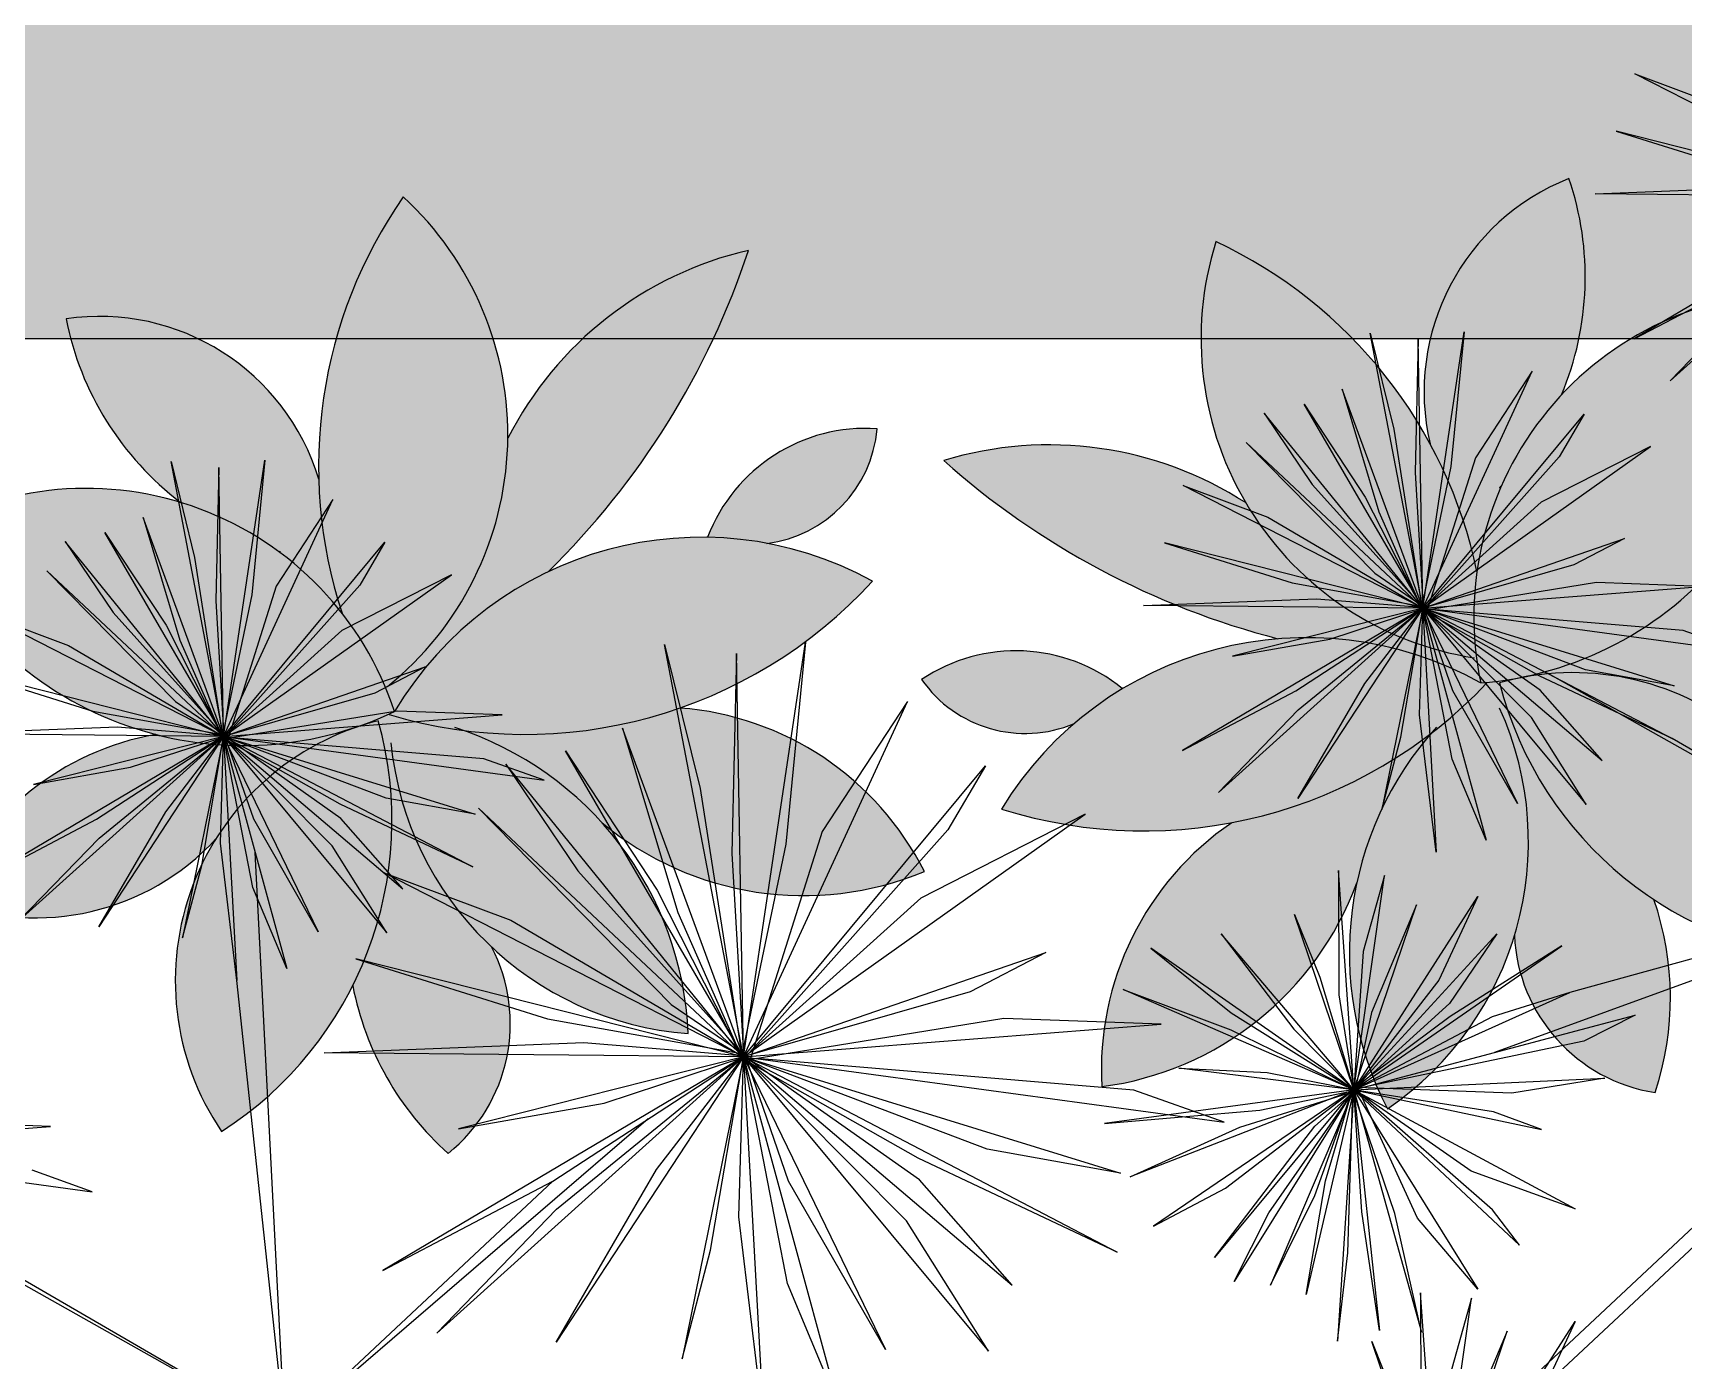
# Model space of a CAD drawing. Header units: inches. Extents: x 1559 to 2285, y -669 to 464.
# Drawn here: x 1819.07 to 1829.88, y 266.94 to 275.63 of the extents above; entities that cross this region are included whole.
import ezdxf

# ---------------------------------------------------------------- set-up
doc = ezdxf.new("R2010")
doc.units = ezdxf.units.IN
doc.header["$MEASUREMENT"] = 0

msp = doc.modelspace()

# ---------------------------------------------------------------- hatches: boundary and pattern name
at = {"true_color": 0x636466}
h = msp.add_hatch(dxfattribs=at)
h.set_pattern_fill('GRAVEL', color=251, scale=15)
h.set_pattern_definition([(228.012788, (-1644.2241, -1828.9148), (-120, -135), [2.01804, -199.78632]), (184.96974, (-1645.5741, -1830.4148), (180, 15), [3.46302, -342.83887]), (132.510447, (-1649.0241, -1830.7148), (150, -165), [2.44182, -241.74049]), (267.273689, (-1654.8741, -1834.4648), (15, 300), [3.15357, -312.20337]), (292.833654, (-1655.0241, -1837.6148), (-75, 180), [3.092325, -306.140597]), (357.273689, (-1653.8241, -1840.4648), (-300, 15), [3.15357, -312.20337]), (37.69424, (-1650.6741, -1840.6148), (-195, -150), [4.170435, -412.87273]), (72.255328, (-1647.3741, -1838.0648), (105, 330), [3.93732, -389.794822]), (121.429566, (-1646.1741, -1834.3148), (-120, 195), [3.16425, -313.261097]), (175.236358, (-1647.8241, -1831.6148), (165, -15), [3.61248, -177.01144]), (222.397438, (-1651.4241, -1831.3148), (-180, -165), [4.67172, -462.500625]), (138.814075, (-1640.0241, -1834.6148), (-105, 90), [1.594515, -157.85767]), (171.469234, (-1641.2241, -1833.5648), (195, -30), [3.033555, -300.32267]), (225, (-1644.224, -1833.115), (-2e-15, -15), [2.121315, -19.09189]), (203.19859, (-1645.2741, -1831.3148), (75, 30), [1.14237, -113.094227]), (291.80141, (-1646.324, -1831.7648), (-15, 45), [1.615545, -79.161927]), (30.963757, (-1645.724, -1833.2648), (45, 30), [2.623935, -84.840343]), (161.56505, (-1643.474, -1831.915), (30, -15), [1.897365, -45.5368]), (16.38954, (-1655.0241, -1831.7648), (150, 45), [2.658, -263.142677]), (70.346176, (-1652.4741, -1831.0148), (-60, -165), [2.229915, -220.761116]), (293.19859, (-1643.4741, -1828.9148), (-30, 75), [2.284725, -111.95187]), (343.61046, (-1642.5741, -1831.0148), (-150, 45), [2.658, -263.142677]), (339.443955, (-1655.0241, -1841.0648), (-75, 30), [2.5632, -125.596856]), (294.77514, (-1652.6241, -1841.9648), (-75, 165), [2.14767, -212.619646]), (66.80141, (-1643.3241, -1843.9148), (30, 75), [2.284725, -111.95187]), (17.354025, (-1642.4241, -1841.8148), (-195, -60), [2.514465, -248.931354]), (69.443955, (-1650.6741, -1843.9148), (-30, -75), [1.2816, -126.878456]), (101.30993, (-1644.224, -1843.9148), (-15, 60), [0.76485, -75.720443]), (165.96376, (-1644.374, -1843.1648), (45, -15), [3.092325, -58.75426]), (186.009006, (-1647.3741, -1842.4148), (150, 15), [2.86575, -283.708848]), (303.69007, (-1645.724, -1834.615), (-15, 30), [2.16333, -51.91994]), (353.157227, (-1644.5241, -1836.4148), (255, -30), [3.77691, -373.91344]), (60.945396, (-1640.7741, -1836.8648), (-60, -105), [1.54434, -152.89011]), (90, (-1640.024, -1835.515), (-15, 15), [0.9, -14.1]), (120.256437, (-1647.6741, -1841.9648), (60, -105), [2.08386, -206.3028]), (48.012788, (-1648.7241, -1840.1648), (120, 135), [4.03608, -197.76828]), (0, (-1646.024, -1837.165), (15, 15), [3.9, -11.1]), (325.304846, (-1642.1241, -1837.1648), (150, -105), [2.37171, -234.799115]), (254.054604, (-1640.1741, -1838.5148), (-15, -60), [2.18403, -107.01762]), (207.645975, (-1640.7741, -1840.6148), (-285, -150), [3.555975, -352.042113]), (175.426079, (-1643.9241, -1842.2648), (-195, 15), [3.761985, -372.4361])])
h.paths.add_polyline_path([(1814.363, 395.63), (1678.363, 395.63), (1678.363, 259.63), (1814.363, 259.63), (1814.363, 277.63), (1874.363, 277.63), (1874.363, 255.63), (1874.944, 255.63), (1874.944, 313.49), (1998.944, 313.49), (1998.944, 283.49), (2032.218, 283.49, -0.125718), (2052.363, 288.636), (2052.363, 249.63), (2058.363, 249.63), (2058.363, 255.63), (2106.363, 255.63), (2106.363, 277.63), (2102.363, 277.63), (2102.363, 268.587), (2102.363, 259.63), (2062.363, 259.63), (2062.363, 273.63), (2102.363, 273.63), (2102.363, 395.63)])
h.paths.add_polyline_path([(2188.954, 378.242), (2221.69, 378.242), (2221.69, 393.22), (2188.954, 393.22)], flags=9)
h.paths.add_polyline_path([(2156.248, 397.231), (2284.658, 397.231), (2284.658, 417.838), (2156.248, 417.838)], flags=9)
at = {"true_color": 0x000000}
h = msp.add_hatch(color=18, dxfattribs=at)
h.dxf.hatch_style = 1
h.paths.add_polyline_path([(1678.363, 395.63), (1814.363, 395.63), (2102.363, 395.63), (2102.363, 277.63), (2106.363, 277.63), (2106.363, 399.63), (1814.363, 399.63), (1674.363, 399.63), (1674.363, 259.63), (1674.363, 255.63), (1874.363, 255.63), (1874.363, 277.63), (1814.363, 277.63), (1814.363, 259.63), (1678.363, 259.63)])
h.paths.add_polyline_path([(1818.363, 273.63), (1870.363, 273.63), (1870.363, 259.63), (1818.363, 259.63)], flags=16)
h = msp.add_hatch(color=18, dxfattribs=at)
h.dxf.hatch_style = 1
h.paths.add_polyline_path([(2106.363, 277.63), (2058.363, 277.63), (2058.363, 255.63), (2106.363, 255.63)])
h.paths.add_polyline_path([(2102.363, 273.63), (2102.363, 259.63), (2062.363, 259.63), (2062.363, 273.63)], flags=16)
h.paths.add_polyline_path([(1814.363, 273.63), (1814.363, 255.63), (1874.363, 255.63), (1874.363, 277.63), (1818.363, 277.63), (1818.363, 273.63)])
h.paths.add_polyline_path([(1814.363, 273.63), (1814.363, 259.63), (1870.363, 259.63), (1870.363, 273.63)])
h = msp.add_hatch(color=18, dxfattribs=at)
h.dxf.hatch_style = 1
h.paths.add_polyline_path([(1874.363, 277.63), (1814.363, 277.63), (1814.363, 255.63), (1874.363, 255.63)])
h.paths.add_polyline_path([(1818.363, 273.63), (1870.363, 273.63), (1870.363, 259.63), (1818.363, 259.63)], flags=16)
at = {"true_color": 0x136734}
h = msp.add_hatch(color=116, dxfattribs=at)
h.dxf.hatch_style = 1
h.paths.add_polyline_path([(1823.753, 274.208, 0.221173), (1822.178, 272.979, -0.225985), (1821.379, 271.346, -0.019444), (1821.437, 271.191, -0.148431), (1822.441, 272.105, 0.119103)])
h.paths.add_polyline_path([(1821.493, 274.559, 0.235627), (1821.093, 271.835, -0.066909), (1821.379, 271.346, 0.461075)])
h.paths.add_polyline_path([(1819.286, 273.761, 0.183321), (1820.036, 272.559, -0.154343), (1821.093, 271.835, -0.072502), (1820.941, 272.711, 0.371194)])
h.paths.add_polyline_path([(1818.335, 272.354, 0.424352), (1821.437, 271.191, 0.019444), (1821.379, 271.346, 0.455475)])
h.paths.add_polyline_path([(1820.267, 270.356, -0.17311), (1821.189, 271.091, -0.145969), (1819.874, 271.041, 0.255984), (1818.509, 269.948, 0.307913)])
h.paths.add_polyline_path([(1821.33, 271.129, 0.521307), (1820.304, 268.442, 0.329874)])
h.paths.add_polyline_path([(1822.071, 269.65, 0.170874), (1823.359, 269.083, 0.306661), (1821.886, 271.067, -0.040666), (1821.396, 271.172, -0.008247), (1821.326, 271.142, -0.18769), (1821.163, 269.397, 0.163365), (1821.787, 268.298, 0.356371)])
h.paths.add_polyline_path([(1824.565, 272.044, 0.403241), (1821.437, 271.191, -0.004913), (1821.396, 271.172, 0.040666), (1821.886, 271.067, 0.244571)])
h.paths.add_polyline_path([(1823.304, 271.214, -0.116948), (1821.886, 271.067, -0.125544), (1822.793, 270.463, 0.278511), (1824.904, 270.143, 0.263173)])
h.paths.add_polyline_path([(1824.595, 273.041, 0.329183), (1823.486, 272.331, -0.041736), (1823.873, 272.291, 0.353816)])
h.paths.add_polyline_path([(1827.009, 272.555, 0.221173), (1825.031, 272.832, 0.119103), (1827.219, 271.667, -0.148431), (1828.545, 271.378, -0.019444), (1828.518, 271.541, -0.225985)])
h.paths.add_polyline_path([(1828.59, 271.382, -0.004913), (1828.545, 271.378, 0.148431), (1827.219, 271.667, 0.24042), (1825.409, 270.552, 0.288103)])
h.paths.add_polyline_path([(1827.734, 270.069, -0.125544), (1828.218, 271.045, -0.116948), (1826.917, 270.463, 0.263173), (1826.067, 268.737, 0.278511)])
h.paths.add_polyline_path([(1828.666, 271.39, -0.008247), (1828.59, 271.382, -0.040666), (1828.218, 271.045, 0.306661), (1827.935, 268.59, 0.170874), (1828.767, 269.726, 0.356371), (1829.688, 268.697, 0.163365), (1829.679, 269.96, -0.18769)])
h.paths.add_polyline_path([(1828.669, 271.378, 0.186272), (1829.679, 269.96, 0.135289), (1830.901, 269.564, 0.521307)])
h.paths.add_polyline_path([(1831.702, 271.765, 0.255984), (1829.974, 272.029, -0.146055), (1828.81, 271.412, -0.172974), (1829.976, 271.239, 0.307913)])
h.paths.add_polyline_path([(1830.65, 273.936, 0.479162), (1828.545, 271.378, 0.004913), (1828.59, 271.382, 0.418566)])
h.paths.add_polyline_path([(1829.123, 274.678, 0.371194), (1828.215, 272.942, -0.072502), (1828.521, 272.107, -0.154343), (1829.074, 273.263, 0.183321)])
h.paths.add_polyline_path([(1826.812, 274.266, 0.461075), (1828.518, 271.541, -0.066909), (1828.521, 272.107, 0.072502), (1828.215, 272.942, 0.160384)])
h.paths.add_polyline_path([(1826.201, 271.34, 0.329183), (1824.886, 271.4, 0.353816), (1825.885, 271.112, -0.041736)])
h.paths.add_polyline_path([(1834.3, 271.739, 0.235627), (1831.662, 272.528, 0.461075), (1834.622, 271.274, -0.066909)], flags=16)
h.paths.add_polyline_path([(1834.738, 271.156, -0.019444), (1834.622, 271.274, -0.225985), (1832.805, 271.239, 0.221173), (1831.025, 270.332, 0.119103), (1833.485, 270.632, -0.148431)], flags=16)
h.paths.add_polyline_path([(1834.773, 271.185, -0.004913), (1834.738, 271.156, 0.403241), (1832.643, 268.681, 0.288103)], flags=16)
h.paths.add_polyline_path([(1832.711, 269.413, -0.041736), (1832.84, 269.781, 0.329183), (1831.727, 269.075, 0.353816)], flags=17)
h.paths.add_polyline_path([(1834.824, 269.619, -0.125544), (1834.661, 270.696, -0.116948), (1833.928, 269.473, 0.263173), (1834.223, 267.571, 0.278511)])
h.paths.add_polyline_path([(1835.867, 269.93, 0.356371), (1837.212, 269.616, 0.163365), (1836.48, 270.646, -0.18769), (1834.829, 271.236, -0.008247), (1834.773, 271.185, -0.040666), (1834.661, 270.696, 0.306661), (1835.837, 268.523, 0.170874)], flags=17)
h.paths.add_polyline_path([(1834.839, 271.227, 0.186272), (1836.48, 270.646, 0.135289), (1837.708, 271.021, 0.521307)], flags=16)
h.paths.add_polyline_path([(1837.102, 273.284, 0.255984), (1835.535, 272.509, -0.146055), (1834.935, 271.336, -0.172974), (1835.989, 271.863, 0.307913)], flags=17)
h.paths.add_polyline_path([(1837.102, 273.284, -0.307913), (1835.989, 271.863, -0.296853), (1837.708, 271.021, -0.135289), (1836.48, 270.646, -0.163365), (1837.212, 269.616, -0.356371), (1835.867, 269.93, -0.170874), (1835.837, 268.523, -0.174402), (1834.824, 269.619, -0.278511), (1834.223, 267.571, -0.263173), (1833.928, 269.473, -0.124074), (1832.643, 268.681, -0.079077), (1832.711, 269.413, -0.353816), (1831.727, 269.075, -0.329183), (1832.84, 269.781, -0.115832), (1833.485, 270.632, -0.119103), (1831.025, 270.332, -0.221173), (1832.805, 271.239, -0.212906), (1831.662, 272.528, -0.160384), (1833.57, 272.248, -0.371194), (1833.318, 274.191, -0.183321), (1834.09, 273.003, -0.210482), (1834.994, 274.458, -0.231382), (1835.535, 272.509, -0.255984)])

# ---------------------------------------------------------------- linework, layer by layer
at = {"color": 14, "true_color": 0xa30000}
for p, q in [((1829.555, 275.364), (1830.109, 275.157)), ((1831.124, 274.561), (1829.555, 275.364)), ((1829.432, 274.989), (1830.268, 274.728)), ((1831.124, 274.561), (1829.432, 274.989)), ((1829.295, 274.579), (1830.428, 274.624)), ((1831.124, 274.561), (1829.295, 274.579)), ((1831.124, 274.561), (1829.55, 273.629)), ((1831.124, 274.561), (1829.786, 273.356)), ((1829.55, 273.629), (1830.292, 274.019)), ((1829.786, 273.356), (1830.309, 273.896)), ((1827.823, 273.666), (1827.977, 273.038)), ((1828.167, 271.867), (1827.823, 273.666)), ((1828.137, 273.627), (1828.116, 272.754)), ((1828.167, 271.867), (1828.137, 273.627)), ((1828.167, 271.867), (1828.437, 273.676)), ((1828.437, 273.676), (1828.351, 272.795)), ((1828.167, 271.867), (1828.882, 273.418)), ((1828.882, 273.418), (1828.511, 272.851)), ((1827.64, 273.3), (1827.88, 272.497)), ((1828.167, 271.867), (1827.64, 273.3)), ((1827.39, 273.202), (1827.79, 272.594)), ((1828.167, 271.867), (1827.39, 273.202)), ((1827.129, 273.144), (1827.443, 272.677)), ((1828.167, 271.867), (1827.129, 273.144)), ((1828.167, 271.867), (1829.223, 273.137)), ((1829.223, 273.137), (1829.059, 272.858)), ((1827.977, 273.038), (1828.16, 271.873)), ((1827.01, 272.952), (1827.852, 272.096)), ((1828.167, 271.867), (1827.01, 272.952)), ((1828.167, 271.867), (1829.658, 272.926)), ((1829.059, 272.858), (1828.193, 271.885)), ((1829.658, 272.926), (1828.941, 272.56)), ((1819.974, 272.827), (1820.128, 272.198)), ((1820.317, 271.027), (1819.974, 272.827)), ((1820.287, 272.787), (1820.266, 271.914)), ((1820.317, 271.027), (1820.287, 272.787)), ((1820.317, 271.027), (1820.588, 272.836)), ((1820.588, 272.836), (1820.502, 271.955)), ((1828.116, 272.754), (1828.166, 271.903)), ((1828.351, 272.795), (1828.157, 271.861)), ((1828.511, 272.851), (1828.191, 271.842)), ((1826.598, 272.67), (1827.152, 272.463)), ((1828.167, 271.867), (1826.598, 272.67)), ((1827.443, 272.677), (1828.161, 271.881)), ((1820.317, 271.027), (1821.033, 272.578)), ((1821.033, 272.578), (1820.662, 272.011)), ((1827.79, 272.594), (1828.149, 271.889)), ((1828.941, 272.56), (1828.176, 271.87)), ((1819.79, 272.461), (1820.031, 271.658)), ((1820.317, 271.027), (1819.79, 272.461)), ((1827.152, 272.463), (1828.167, 271.867)), ((1827.88, 272.497), (1828.158, 271.867)), ((1819.54, 272.362), (1819.941, 271.755)), ((1820.317, 271.027), (1819.54, 272.362)), ((1828.167, 271.867), (1829.486, 272.322)), ((1829.486, 272.322), (1829.156, 272.151)), ((1819.28, 272.304), (1819.594, 271.838)), ((1820.317, 271.027), (1819.28, 272.304)), ((1820.317, 271.027), (1821.373, 272.298)), ((1821.373, 272.298), (1821.21, 272.018)), ((1826.475, 272.295), (1827.311, 272.033)), ((1828.167, 271.867), (1826.475, 272.295)), ((1819.161, 272.112), (1820.003, 271.256)), ((1820.317, 271.027), (1819.161, 272.112)), ((1820.128, 272.198), (1820.311, 271.034)), ((1829.156, 272.151), (1828.176, 271.87)), ((1820.317, 271.027), (1821.809, 272.086)), ((1820.662, 272.011), (1820.342, 271.002)), ((1821.21, 272.018), (1820.344, 271.046)), ((1821.809, 272.086), (1821.092, 271.72)), ((1827.311, 272.033), (1828.157, 271.881)), ((1827.852, 272.096), (1828.153, 271.89)), ((1828.167, 271.867), (1829.99, 272.009)), ((1829.303, 272.034), (1828.191, 271.854)), ((1829.99, 272.009), (1829.303, 272.034)), ((1820.266, 271.914), (1820.317, 271.063)), ((1820.502, 271.955), (1820.308, 271.022)), ((1826.338, 271.885), (1827.471, 271.929)), ((1828.167, 271.867), (1826.338, 271.885)), ((1827.471, 271.929), (1828.156, 271.873)), ((1818.749, 271.83), (1819.303, 271.623)), ((1820.317, 271.027), (1818.749, 271.83)), ((1819.594, 271.838), (1820.312, 271.041)), ((1828.167, 271.867), (1826.593, 270.935)), ((1828.167, 271.867), (1826.829, 270.661)), ((1828.167, 271.867), (1826.922, 271.553)), ((1827.335, 271.325), (1828.167, 271.867)), ((1828.167, 271.867), (1827.349, 270.621)), ((1827.352, 271.202), (1828.167, 271.867)), ((1827.559, 271.665), (1828.176, 271.868)), ((1827.788, 271.375), (1828.167, 271.867)), ((1828.167, 271.867), (1827.898, 270.549)), ((1828.023, 271.023), (1828.167, 271.867)), ((1828.146, 271.168), (1828.167, 271.867)), ((1829.231, 271.464), (1828.167, 271.867)), ((1828.878, 271.151), (1828.167, 271.867)), ((1828.358, 270.878), (1828.167, 271.867)), ((1828.167, 271.867), (1829.235, 270.583)), ((1828.167, 271.867), (1829.813, 271.359)), ((1828.167, 271.867), (1828.581, 270.348)), ((1828.167, 271.867), (1829.798, 271.014)), ((1828.167, 271.867), (1829.34, 270.87)), ((1828.167, 271.867), (1828.254, 270.27)), ((1828.167, 271.867), (1828.787, 270.589)), ((1828.167, 271.867), (1830.264, 271.581)), ((1828.364, 271.325), (1828.176, 271.87)), ((1828.934, 271.33), (1828.178, 271.863)), ((1828.929, 271.425), (1828.184, 271.846)), ((1829.87, 271.722), (1828.223, 271.859)), ((1819.941, 271.755), (1820.3, 271.049)), ((1821.092, 271.72), (1820.326, 271.03)), ((1830.264, 271.581), (1829.87, 271.722)), ((1819.303, 271.623), (1820.317, 271.027)), ((1820.031, 271.658), (1820.309, 271.027)), ((1823.204, 271.63), (1823.436, 270.687)), ((1823.72, 268.931), (1823.204, 271.63)), ((1823.675, 271.571), (1823.644, 270.261)), ((1823.72, 268.931), (1823.675, 271.571)), ((1823.72, 268.931), (1824.126, 271.644)), ((1824.126, 271.644), (1823.997, 270.323)), ((1826.922, 271.553), (1827.559, 271.665)), ((1818.626, 271.455), (1819.462, 271.194)), ((1820.317, 271.027), (1818.626, 271.455)), ((1820.317, 271.027), (1821.637, 271.483)), ((1821.637, 271.483), (1821.307, 271.311)), ((1829.813, 271.359), (1829.231, 271.464)), ((1827.349, 270.621), (1827.788, 271.375)), ((1829.798, 271.014), (1828.929, 271.425)), ((1831.526, 270.011), (1828.982, 271.441)), ((1820.003, 271.256), (1820.304, 271.051)), ((1821.307, 271.311), (1820.326, 271.03)), ((1823.72, 268.931), (1824.793, 271.257)), ((1824.793, 271.257), (1824.236, 270.406)), ((1826.593, 270.935), (1827.335, 271.325)), ((1828.787, 270.589), (1828.364, 271.325)), ((1829.34, 270.87), (1828.934, 271.33)), ((1819.462, 271.194), (1820.308, 271.041)), ((1820.317, 271.027), (1822.141, 271.169)), ((1821.454, 271.194), (1820.342, 271.014)), ((1822.141, 271.169), (1821.454, 271.194)), ((1826.829, 270.661), (1827.352, 271.202)), ((1828.254, 270.27), (1828.146, 271.168)), ((1829.235, 270.583), (1828.878, 271.151)), ((1818.488, 271.045), (1819.622, 271.09)), ((1820.317, 271.027), (1818.488, 271.045)), ((1820.317, 271.027), (1818.744, 270.095)), ((1820.317, 271.027), (1818.979, 269.822)), ((1820.317, 271.027), (1819.073, 270.713)), ((1819.486, 270.485), (1820.317, 271.027)), ((1820.317, 271.027), (1819.5, 269.781)), ((1819.502, 270.362), (1820.317, 271.027)), ((1819.622, 271.09), (1820.306, 271.034)), ((1819.709, 270.826), (1820.327, 271.028)), ((1819.939, 270.535), (1820.317, 271.027)), ((1820.317, 271.027), (1820.049, 269.709)), ((1820.174, 270.183), (1820.317, 271.027)), ((1820.297, 270.328), (1820.317, 271.027)), ((1821.382, 270.624), (1820.317, 271.027)), ((1821.029, 270.312), (1820.317, 271.027)), ((1820.509, 270.038), (1820.317, 271.027)), ((1820.317, 271.027), (1821.386, 269.743)), ((1820.317, 271.027), (1821.964, 270.519)), ((1820.317, 271.027), (1820.732, 269.508)), ((1820.317, 271.027), (1821.949, 270.174)), ((1820.317, 271.027), (1821.491, 270.031)), ((1820.317, 271.027), (1820.405, 269.43)), ((1820.317, 271.027), (1820.937, 269.749)), ((1820.317, 271.027), (1822.415, 270.741)), ((1820.515, 270.485), (1820.326, 271.03)), ((1821.085, 270.49), (1820.329, 271.024)), ((1822.021, 270.882), (1820.374, 271.019)), ((1822.929, 271.081), (1823.29, 269.876)), ((1823.72, 268.931), (1822.929, 271.081)), ((1827.898, 270.549), (1828.023, 271.023)), ((1821.08, 270.585), (1820.335, 271.006)), ((1822.555, 270.933), (1823.155, 270.022)), ((1823.72, 268.931), (1822.555, 270.933)), ((1831.526, 270.011), (1829.798, 271.014)), ((1819.073, 270.713), (1819.709, 270.826)), ((1822.415, 270.741), (1822.021, 270.882)), ((1822.164, 270.846), (1822.635, 270.147)), ((1823.72, 268.931), (1822.164, 270.846)), ((1823.72, 268.931), (1825.304, 270.836)), ((1825.304, 270.836), (1825.058, 270.417)), ((1828.581, 270.348), (1828.358, 270.878)), ((1821.964, 270.519), (1821.382, 270.624)), ((1823.436, 270.687), (1823.71, 268.94)), ((1818.744, 270.095), (1819.486, 270.485)), ((1819.5, 269.781), (1819.939, 270.535)), ((1820.937, 269.749), (1820.515, 270.485)), ((1821.949, 270.174), (1821.08, 270.585)), ((1821.491, 270.031), (1821.085, 270.49)), ((1821.985, 270.558), (1823.248, 269.274)), ((1823.72, 268.931), (1821.985, 270.558)), ((1823.72, 268.931), (1825.957, 270.519)), ((1825.957, 270.519), (1824.881, 269.97)), ((1824.236, 270.406), (1823.757, 268.893)), ((1825.058, 270.417), (1823.759, 268.959)), ((1818.979, 269.822), (1819.502, 270.362)), ((1820.405, 269.43), (1820.297, 270.328)), ((1820.72, 266.477), (1820.525, 270.268)), ((1821.386, 269.743), (1821.029, 270.312)), ((1823.997, 270.323), (1823.706, 268.922)), ((1820.049, 269.709), (1820.174, 270.183)), ((1823.644, 270.261), (1823.719, 268.985)), ((1821.368, 270.135), (1822.198, 269.824)), ((1823.72, 268.931), (1821.368, 270.135)), ((1822.635, 270.147), (1823.712, 268.952)), ((1827.615, 270.151), (1827.618, 269.337)), ((1827.715, 268.715), (1827.615, 270.151)), ((1827.715, 268.715), (1827.916, 270.118)), ((1827.916, 270.118), (1827.776, 269.62)), ((1820.732, 269.508), (1820.509, 270.038)), ((1823.155, 270.022), (1823.693, 268.963)), ((1824.881, 269.97), (1823.733, 268.935)), ((1827.715, 268.715), (1828.526, 269.98)), ((1828.526, 269.98), (1828.271, 269.433)), ((1831.526, 270.011), (1828.635, 268.959)), ((1831.526, 270.011), (1829.128, 269.352)), ((1823.29, 269.876), (1823.708, 268.931)), ((1827.328, 269.862), (1827.492, 269.453)), ((1827.715, 268.715), (1827.328, 269.862)), ((1827.715, 268.715), (1828.126, 269.925)), ((1828.126, 269.925), (1827.831, 269.221)), ((1822.198, 269.824), (1823.72, 268.931)), ((1826.846, 269.736), (1827.322, 269.112)), ((1827.715, 268.715), (1826.846, 269.736)), ((1827.715, 268.715), (1828.652, 269.735)), ((1828.652, 269.735), (1828.341, 269.28)), ((1823.72, 268.931), (1825.699, 269.614)), ((1825.699, 269.614), (1825.204, 269.357)), ((1826.386, 269.642), (1826.913, 269.218)), ((1827.715, 268.715), (1826.386, 269.642)), ((1827.715, 268.715), (1829.077, 269.658)), ((1827.776, 269.62), (1827.715, 268.715)), ((1829.077, 269.658), (1828.346, 269.194)), ((1821.183, 269.572), (1822.437, 269.18)), ((1823.72, 268.931), (1821.183, 269.572)), ((1820.72, 266.477), (1820.405, 269.43)), ((1827.492, 269.453), (1827.715, 268.715)), ((1828.271, 269.433), (1827.715, 268.715)), ((1825.204, 269.357), (1823.733, 268.935)), ((1826.205, 269.372), (1826.911, 269.107)), ((1827.715, 268.715), (1826.205, 269.372)), ((1827.618, 269.337), (1827.715, 268.715)), ((1827.715, 268.715), (1829.128, 269.352)), ((1831.564, 269.34), (1828.491, 266.464)), ((1829.128, 269.352), (1828.62, 269.193)), ((1823.248, 269.274), (1823.699, 268.966)), ((1826.913, 269.218), (1827.715, 268.715)), ((1827.715, 268.715), (1829.556, 269.204)), ((1828.62, 269.193), (1827.715, 268.715)), ((1827.831, 269.221), (1827.723, 268.713)), ((1828.341, 269.28), (1827.724, 268.719)), ((1828.346, 269.194), (1827.728, 268.735)), ((1831.564, 269.206), (1828.428, 266.277)), ((1829.556, 269.204), (1829.22, 269.034)), ((1822.437, 269.18), (1823.706, 268.952)), ((1823.72, 268.931), (1826.455, 269.144)), ((1825.425, 269.181), (1823.757, 268.911)), ((1826.455, 269.144), (1825.425, 269.181)), ((1826.911, 269.107), (1827.715, 268.715)), ((1827.322, 269.112), (1827.715, 268.715)), ((1820.976, 268.957), (1822.676, 269.024)), ((1822.676, 269.024), (1823.704, 268.94)), ((1829.22, 269.034), (1827.764, 268.728)), ((1823.72, 268.931), (1820.976, 268.957)), ((1823.72, 268.931), (1821.359, 267.533)), ((1823.72, 268.931), (1821.713, 267.123)), ((1823.72, 268.931), (1821.854, 268.46)), ((1822.472, 268.117), (1823.72, 268.931)), ((1823.72, 268.931), (1822.494, 267.062)), ((1822.497, 267.933), (1823.72, 268.931)), ((1822.808, 268.628), (1823.735, 268.932)), ((1823.152, 268.193), (1823.72, 268.931)), ((1823.72, 268.931), (1823.318, 266.953)), ((1823.504, 267.665), (1823.72, 268.931)), ((1823.689, 267.883), (1823.72, 268.931)), ((1825.316, 268.327), (1823.72, 268.931)), ((1824.788, 267.857), (1823.72, 268.931)), ((1824.008, 267.447), (1823.72, 268.931)), ((1823.72, 268.931), (1825.323, 267.005)), ((1823.72, 268.931), (1826.189, 268.169)), ((1823.72, 268.931), (1824.342, 266.652)), ((1823.72, 268.931), (1826.167, 267.652)), ((1823.72, 268.931), (1825.48, 267.436)), ((1823.72, 268.931), (1823.852, 266.535)), ((1823.72, 268.931), (1824.65, 267.014)), ((1823.72, 268.931), (1826.866, 268.502)), ((1824.016, 268.117), (1823.733, 268.935)), ((1824.872, 268.126), (1823.737, 268.925)), ((1824.863, 268.268), (1823.746, 268.9)), ((1826.275, 268.713), (1823.805, 268.919)), ((1826.569, 268.857), (1827.149, 268.827)), ((1827.715, 268.715), (1826.569, 268.857)), ((1827.149, 268.827), (1827.724, 268.715)), ((1827.715, 268.715), (1829.359, 268.791)), ((1829.359, 268.791), (1828.749, 268.692)), ((1827.715, 268.715), (1826.083, 268.495)), ((1827.715, 268.715), (1826.252, 268.145)), ((1826.866, 268.502), (1826.275, 268.713)), ((1827.715, 268.715), (1826.404, 267.823)), ((1827.715, 268.715), (1826.803, 267.617)), ((1826.875, 268.07), (1827.715, 268.715)), ((1827.715, 268.715), (1826.931, 267.459)), ((1826.969, 268.471), (1827.708, 268.701)), ((1827.1, 268.582), (1827.706, 268.708)), ((1827.159, 267.91), (1827.712, 268.702)), ((1827.715, 268.715), (1827.169, 267.436)), ((1827.715, 268.715), (1827.404, 267.376)), ((1827.459, 268.023), (1827.701, 268.693)), ((1827.459, 268.476), (1827.705, 268.692)), ((1827.529, 268.12), (1827.707, 268.714)), ((1827.715, 268.715), (1827.608, 267.07)), ((1827.676, 267.648), (1827.709, 268.708)), ((1827.983, 267.906), (1827.706, 268.719)), ((1827.715, 268.715), (1827.884, 267.139)), ((1827.715, 268.715), (1829.165, 267.935)), ((1827.715, 268.715), (1828.527, 267.409)), ((1827.715, 268.715), (1828.158, 267.129)), ((1827.715, 268.715), (1828.799, 267.698)), ((1827.715, 268.715), (1828.944, 268.455)), ((1827.768, 267.917), (1827.718, 268.683)), ((1828.483, 268.182), (1827.723, 268.713)), ((1828.63, 268.571), (1827.723, 268.713)), ((1828.132, 267.875), (1827.734, 268.74)), ((1828.749, 268.692), (1827.735, 268.729)), ((1828.622, 267.929), (1827.74, 268.701)), ((1821.854, 268.46), (1822.808, 268.628)), ((1826.083, 268.495), (1827.1, 268.582)), ((1828.944, 268.455), (1828.63, 268.571)), ((1817.36, 268.333), (1819.184, 268.475)), ((1819.184, 268.475), (1818.497, 268.5)), ((1823.096, 268.524), (1820.747, 266.503)), ((1826.252, 268.145), (1826.969, 268.471)), ((1826.803, 267.617), (1827.459, 268.476)), ((1817.36, 268.333), (1819.458, 268.047)), ((1826.189, 268.169), (1825.316, 268.327)), ((1826.167, 267.652), (1824.863, 268.268)), ((1819.458, 268.047), (1819.064, 268.188)), ((1822.472, 268.117), (1820.72, 266.477)), ((1821.359, 267.533), (1822.472, 268.117)), ((1822.494, 267.062), (1823.152, 268.193)), ((1824.65, 267.014), (1824.016, 268.117)), ((1825.48, 267.436), (1824.872, 268.126)), ((1827.404, 267.376), (1827.529, 268.12)), ((1829.165, 267.935), (1828.483, 268.182)), ((1826.404, 267.823), (1826.875, 268.07)), ((1827.169, 267.436), (1827.459, 268.023)), ((1820.72, 266.477), (1818.176, 267.907)), ((1821.713, 267.123), (1822.497, 267.933)), ((1826.931, 267.459), (1827.159, 267.91)), ((1827.884, 267.139), (1827.768, 267.917)), ((1828.158, 267.129), (1827.983, 267.906)), ((1828.799, 267.698), (1828.622, 267.929)), ((1823.852, 266.535), (1823.689, 267.883)), ((1825.323, 267.005), (1824.788, 267.857)), ((1828.527, 267.409), (1828.132, 267.875)), ((1823.318, 266.953), (1823.504, 267.665)), ((1827.608, 267.07), (1827.676, 267.648)), ((1820.72, 266.477), (1818.992, 267.48)), ((1824.342, 266.652), (1824.008, 267.447)), ((1828.152, 267.387), (1828.155, 266.482)), ((1828.262, 265.792), (1828.152, 267.387)), ((1828.262, 265.792), (1828.486, 267.35)), ((1828.486, 267.35), (1828.33, 266.797)), ((1828.262, 265.792), (1829.164, 267.198)), ((1828.262, 265.792), (1828.719, 267.136)), ((1828.719, 267.136), (1828.391, 266.354)), ((1829.164, 267.198), (1828.88, 266.59)), ((1827.833, 267.067), (1828.015, 266.611)), ((1828.262, 265.792), (1827.833, 267.067))]:
    msp.add_line(p, q, dxfattribs=at)
msp.add_line((1870.363, 273.63), (1818.363, 273.63))
at = {"color": 100}
for centre, radius, start, end in [((1829.677, 273.283), 1.502, 111.6678, 193.1262), ((1827.233, 274.035), 1.997, 337.2461, 18.7988), ((1824.023, 272.795), 3.084, 145.1195, 198.1538), ((1820.064, 273.001), 2.114, 308.8344, 47.4666), ((1828.829, 273.631), 2.114, 162.5334, 261.1656), ((1825.503, 271.474), 3.084, 11.8462, 64.8805), ((1824.287, 271.901), 2.369, 103.0372, 152.9232), ((1818.745, 275.871), 5.277, 314.4659, 341.6344), ((1830.626, 271.811), 2.125, 89.3555, 191.7634), ((1828.362, 273.673), 2.303, 274.5713, 6.5475), ((1819.504, 272.275), 1.502, 16.8738, 98.3322), ((1821.245, 274.149), 1.997, 191.2012, 232.7539), ((1824.521, 271.935), 1.109, 86.1858, 159.0686), ((1823.771, 273.112), 0.827, 277.1128, 355.0512), ((1825.722, 270.567), 2.369, 57.0768, 106.9628), ((1828.537, 276.777), 5.277, 228.3656, 255.5341), ((1819.418, 270.526), 2.125, 18.2366, 120.6445), ((1827.249, 274.037), 1.981, 315.8119, 316.361), ((1820.448, 273.271), 2.303, 203.4525, 295.4287), ((1823.444, 269.994), 2.337, 61.3341, 149.1793), ((1821.23, 274.143), 1.981, 253.639, 254.1881), ((1822.286, 274.13), 3.089, 253.3479, 317.532), ((1827.406, 269.337), 2.337, 60.8207, 148.6659), ((1825.503, 270.479), 1.109, 50.9314, 123.8142), ((1825.564, 271.874), 0.827, 214.9488, 292.8872), ((1826.34, 273.498), 3.089, 252.468, 316.6521), ((1829.151, 269.691), 1.754, 355.8277, 105.9611), ((1831.01, 271.978), 2.417, 194.3816, 267.4072), ((1821.755, 269.428), 1.754, 104.0389, 214.1723), ((1819.002, 270.479), 2.417, 302.5928, 15.6184), ((1823.158, 269.264), 1.955, 26.7192, 85.6968), ((1826.739, 270.339), 2.119, 304.3808, 24.3478), ((1820.189, 269.249), 1.819, 99.9728, 157.4067), ((1821.157, 268.987), 2.204, 2.4763, 72.1778), ((1829.89, 269.609), 2.204, 137.8222, 207.5237), ((1823.521, 271.195), 2.119, 185.6522, 265.6192), ((1824.114, 272.051), 2.065, 230.246, 292.4984), ((1828.018, 268.848), 1.955, 124.3032, 183.2808), ((1819.088, 271.444), 1.604, 248.8472, 317.3044), ((1825.797, 270.783), 2.065, 277.5016, 339.754), ((1827.802, 269.316), 1.985, 341.8367, 18.9493), ((1829.857, 269.775), 1.092, 182.6234, 261.0819), ((1821.102, 269.148), 1.092, 308.9181, 27.3766), ((1823.111, 269.777), 1.985, 191.0507, 228.1633)]:
    msp.add_arc(centre, radius, start, end, dxfattribs=at)

doc.saveas('drawing.dxf')
